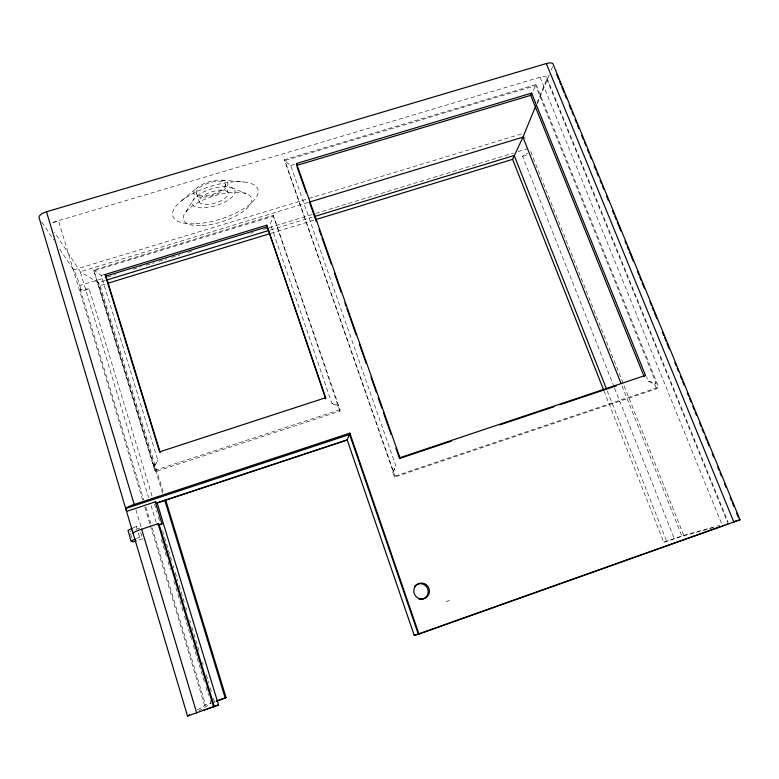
<?xml version="1.0" encoding="UTF-8"?>
<svg xmlns="http://www.w3.org/2000/svg" width="779" height="779" viewBox="0 0 779 779"><rect width="100%" height="100%" fill="white"/><g stroke="black" fill="none" stroke-linecap="round" stroke-linejoin="round"><path stroke-width="0.58" stroke-dasharray="3.9 2.92" d="M339.868 411.166L273.234 215.364L93.587 270.021L154.778 470.399L155.858 471.509L339.868 411.166L340.014 409.686L273.234 215.364M536.088 84.56L658.713 387.202L656.531 388.799L394.486 477.147L392.82 472.376L393.152 471.655L284.452 159.695L536.088 84.56L532.096 93.237M537.159 102.575L546.809 79.146A9.445 3.506 -24.9 0 0 540.071 77.228L50.002 223.222M537.344 103.665L549.361 74.55M551.211 70.071L552.593 66.721M394.486 477.147L395.002 476.086L284.452 159.695M392.82 472.376L395.927 466.017L290.684 165.518L284.52 160.678L535.64 85.671L656.132 383.161L654.691 384.242L648.352 381.204L646.541 376.705M393.152 471.655L395.927 466.017M155.858 471.509L154.388 466.699L157.855 460.292L101.173 275.367L93.587 270.021M186.015 211.722L194.078 198.762M154.388 466.699L153.667 465.949L157.855 460.292M181.78 200.583L197.506 187.447M198.713 711.13L210.943 703.447L209.892 699.951M197.554 709.912L205.578 705.005L211.119 702.921M614.115 386.988L522.573 156.287L527.646 153.327M133.209 527.88L136.354 526.39L139.431 528.269L129.898 531.444M136.393 538.571L139.548 537.111L142.586 538.805L137.279 540.577M212.044 703.038L215.345 701.801M603.988 390.902L663.718 542.262L683.728 535.329L719.689 525.387M446.036 601.641L449.454 600.434M663.718 542.262L681.927 536.303L714.216 527.412M395.002 476.086L658.713 387.202M154.778 470.399L340.014 409.686M101.173 275.367L104.649 274.315M59.72 249.037L73.606 269.923A13.058 1.334 71 0 1 79.77 285.513L106.509 277.343M107.677 276.993L115.818 274.5M133.258 269.174L141.398 266.691M146.043 265.269L154.184 262.786M158.838 261.364L166.969 258.871M171.623 257.45L179.764 254.967M187.905 252.484L192.549 251.062M250.692 233.301L253.009 232.59M263.477 229.396L268.132 227.974M269.291 227.624L314.638 213.767M315.797 213.417L513.458 153.035M518.103 151.613L527.412 148.779M105.243 280.489L98.281 282.621L80.266 271.744L54.501 232.084M270.225 230.048L312.048 217.253M89.205 288.951L80.188 289.36L81.522 291.307L89.205 288.951L152.353 497.06M162.645 493.273L98.281 282.621L100.131 285.611L105.934 283.829M270.926 233.32L313.918 220.165M522.573 156.287L529.554 154.145M73.606 269.923L307.608 198.879M308.776 198.518L522.991 133.482M307.978 202.511L80.266 271.744L148.604 497.489M290.684 165.518L295.329 164.135M221.849 180.173L243.817 181.994M648.352 381.204L656.132 383.161M153.667 465.949L94.064 270.81L273.322 216.25L270.381 223.748L331.922 403.405L338.359 405.508M231.353 187.583L246.135 193.63M331.922 403.405L338.261 406.511M41.881 222.19L53.77 240.088M546.985 78.085L728.209 522.339M546.809 79.146L727.596 522.485M540.071 77.228L721.568 523.615M654.691 384.242L656.531 388.799M530.694 151.554L683.728 535.329M622.012 385.917L681.927 536.303M614.563 388.117L674.244 538.523M607.25 390.883L666.756 541.434M225.306 184.389A15.113 5.998 -17.3 0 1 204.614 195.88A15.113 5.998 -17.3 0 1 202.53 185.665A15.113 5.998 -17.3 0 1 225.306 184.389L228.228 193.075A15.142 5.881 -17.3 0 1 207.477 204.507A15.142 5.881 -17.3 0 1 205.461 194.468A15.142 5.881 -17.3 0 1 228.228 193.075M196.366 193.056L199.249 201.78M100.131 285.611L163.454 492.747M154.466 504.032L156.939 512.173M158.351 516.828L159.763 521.472M162.587 530.781L171.76 561.007M173.162 565.651L173.873 567.979M175.285 572.633L177.748 580.774M179.16 585.418L184.457 602.858M185.869 607.513L186.57 609.83M189.745 620.298L190.456 622.625M191.868 627.27L199.268 651.692M202.443 662.15L203.153 664.477M206.328 674.945L208.791 683.076M210.203 687.73L211.976 693.544M213.378 698.188L214.439 701.684M151.068 505.629L157.056 525.416M161.282 539.38L166.56 556.829M167.972 561.484L170.435 569.634M173.96 581.27L183.123 611.525M184.526 616.179L191.926 640.611M193.338 645.265L204.604 682.501M206.016 687.156L208.48 695.296M79.77 285.513L81.522 291.307M80.188 289.36L143.764 500.089M145.868 507.071L150.785 523.371M152.187 528.035L205.578 705.005M142.684 499.991L58.483 220.7A9.923 3.895 -13.7 0 0 52.397 223.729M144.787 506.973L150.055 524.433M150.405 525.591L205.49 708.296M135.974 509.865L141.203 527.325M140.697 532.485L142.265 537.753M136.354 526.39L136.987 528.532M138.273 532.826L139.548 537.111M130.531 533.557L131.787 537.773M524.919 138.701A12.425 3.788 75 0 1 524.803 136.87M195.957 223.758A44.607 17.109 -17.4 0 0 258.209 190.582A44.607 17.109 -17.4 0 0 192.014 194.02A44.607 17.109 -17.4 0 0 195.957 223.758M203.465 197.136A17.781 7.05 -17.3 0 0 227.857 183.63A17.781 7.05 -17.3 0 0 201.089 185.1A17.781 7.05 -17.3 0 0 203.465 197.136M202.131 225.598A35.717 13.496 -17.4 0 0 251.773 199.064A35.717 13.496 -17.4 0 0 198.635 202.238A35.717 13.496 -17.4 0 0 202.131 225.598M204.371 207.808A22.26 8.657 -17.3 0 0 235.024 191.03A22.26 8.657 -17.3 0 0 201.625 192.978A22.26 8.657 -17.3 0 0 204.371 207.808"/><path stroke-width="1.17" d="M325.68 397.728L325.641 398.77L266.72 225.189L105.058 274.52L159.568 451.869L325.68 397.728L266.72 225.189M349.859 433.134L347.142 440.067L157.27 502.981L155.294 501.871L126.568 511.394L125.731 508.531A10.594 1.607 -17.3 0 1 134.212 504.451L349.859 433.134L418.985 634.106L740.031 519.856L553.256 64.501A9.543 3.613 -25.3 0 0 546.332 63.547L46.506 211.781A10.049 4.031 -13.3 0 0 39.232 218.217L187.525 716.047L218.656 704.907L206.902 709.085M530.713 95.33L531.59 93.12L296.497 163.512L296.585 165.479L530.713 95.33L644.106 376.52L645.518 375.4L531.59 93.12M603.54 389.773L512.611 159.335L522.923 137.172L535.777 105.925M451.46 441.109L399.549 458.51L399.919 457.721L296.497 163.512M216.445 701.392L226.066 697.556L165.586 499.729M187.525 716.047L189.531 714.82M132.157 528.376L127.97 530.363L131.135 541.015L133.043 541.999L136.218 540.938M131.135 541.015L135.342 539.068M726.583 524.374L727.907 523.858M722.493 525.874L724.733 525.065M218.539 704.985L157.095 502.835L347.171 439.853L414.262 635.44L721.344 526.283M216.552 700.934L226.066 697.556M203.212 710.39L205.841 709.465M399.919 457.721L645.518 375.4M499.914 424.867L554.132 406.687M559.897 404.749L616.423 385.8M133.16 533.527A10.643 1.392 -17.6 0 1 141.632 529.214L158.059 523.731L159.13 524.491L214.342 706.592M159.685 524.676L161.983 523.907L155.294 501.871M125.731 508.531L349.644 434.478L418.294 634.116L418.985 634.106M414.262 635.44L418.294 634.116M105.058 274.52L105.973 276.068L266.934 226.923M106.411 280.128L267.898 230.759M314.375 216.543L514.198 155.449L606.354 388.624M108.262 283.118L269.768 233.681M316.245 219.444L512.611 159.335M309.146 202.16L522.923 137.172L621.116 383.658M734.763 521.219L740.05 519.778M159.13 524.491L161.983 523.907M556.751 74.589L558.592 79.088M559.517 81.337L560.899 84.716M561.825 86.966L564.132 92.584M565.048 94.834L566.43 98.212M569.206 104.961L571.046 109.459M571.971 111.709L573.354 115.078M575.194 119.576L576.587 122.955M577.502 125.205L578.885 128.574M581.66 135.322L583.5 139.821M584.425 142.07L585.808 145.439M587.648 149.938L589.041 153.317M589.956 155.566L591.339 158.935M594.114 165.684L595.954 170.182M596.88 172.432L598.262 175.811M600.103 180.309L601.495 183.678M602.41 185.928L603.793 189.307M606.568 196.055L608.409 200.544M612.557 210.671L613.94 214.04M614.865 216.289L616.247 219.668M617.172 221.918L620.863 230.915M625.011 241.032L626.394 244.411M627.319 246.661L628.702 250.03M629.627 252.279L633.317 261.277M637.465 271.394L638.848 274.773M639.773 277.022L641.156 280.391M642.081 282.641L644.389 288.269M649.92 301.765L651.302 305.134M652.227 307.384L653.61 310.763M654.535 313.012L656.843 318.63M662.374 332.127L663.757 335.496M664.682 337.745L666.064 341.124M666.99 343.373L669.297 348.992M674.828 362.488L676.211 365.867M677.136 368.116L678.519 371.486M680.369 375.984L681.752 379.363M682.667 381.613L684.059 384.982M687.282 392.85L688.665 396.229M689.59 398.478L690.973 401.847M692.823 406.346L694.206 409.725M695.121 411.974L696.504 415.343M699.737 423.221L701.119 426.59M702.045 428.839L703.427 432.218M705.277 436.717L706.66 440.086M707.575 442.336L708.958 445.715M712.191 453.582L713.574 456.952M717.722 467.079L719.114 470.448M720.03 472.697L721.412 476.076M724.645 483.944L726.028 487.323M730.176 497.44L731.569 500.819M732.484 503.068L733.867 506.438M736.642 513.186L738.482 517.684M546.332 63.547L733.896 522.183M296.994 166.618L306.244 192.949M309.458 202.102L316.293 221.567M319.108 229.581L321.123 235.297M321.931 237.585L331.182 263.915M334.395 273.078L341.231 292.534M344.854 302.836L346.061 306.274M346.859 308.562L356.11 334.892M359.333 344.045L366.169 363.501M370.999 377.24L376.228 392.119M378.234 397.845L381.856 408.147M383.463 412.724L391.107 434.478M395.936 448.207L399.549 458.51M105.973 276.068L160.27 452.687M164.778 500.264L225.228 698.111M158.059 523.731L213.621 707.089M46.506 211.781L134.212 504.451M141.632 529.214L196.736 713.087M419.063 599.294A7.907 7.722 75 0 0 426.824 587.142L425.48 585.594A7.907 7.722 75 0 0 417.875 584.084L416.083 584.99A7.907 7.722 75 0 0 414.584 586.353M414.564 587.532A7.994 7.809 74.7 0 0 422.257 599.002A7.994 7.809 74.7 0 0 428.07 586.587A7.994 7.809 74.7 0 0 414.564 587.532"/></g></svg>
